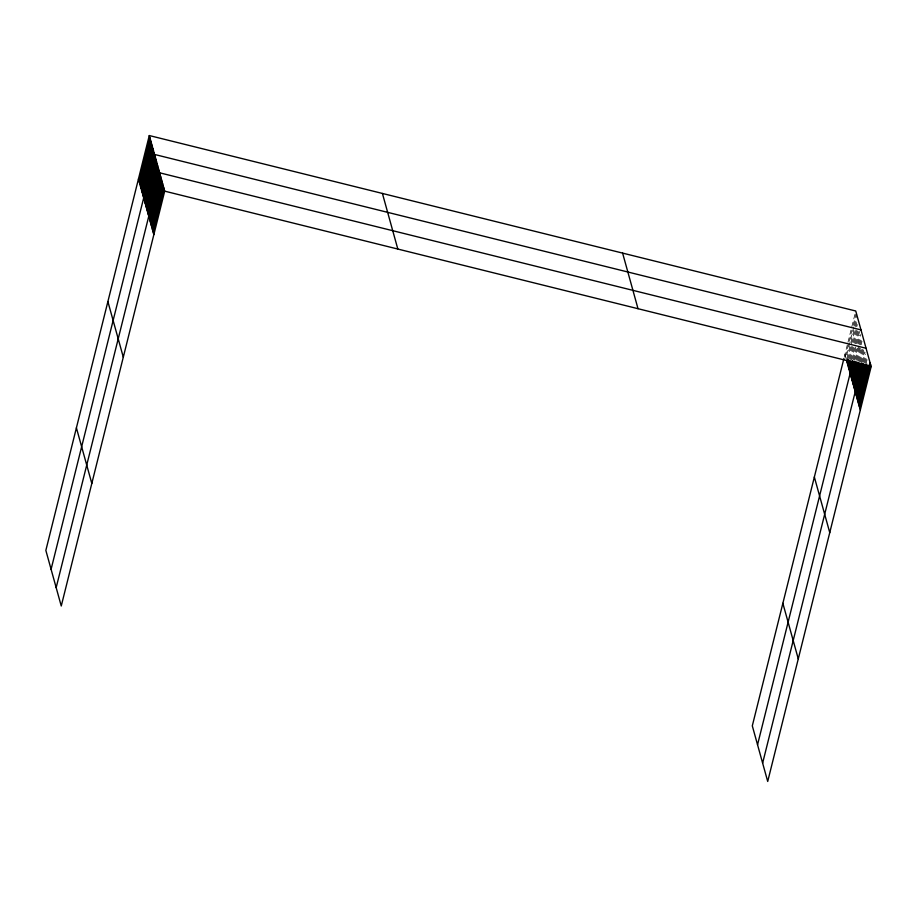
<?xml version="1.0" encoding="UTF-8"?>
<svg xmlns="http://www.w3.org/2000/svg" width="917" height="917" viewBox="0 0 917 917"><rect width="100%" height="100%" fill="white"/><g stroke="black" fill="none" stroke-linecap="round" stroke-linejoin="round"><path stroke-width="0.69" stroke-dasharray="4.58 3.44" d="M844.225 357.194L847.617 343.6M847.961 342.247L855.744 311.001M845.428 356.358L848.821 342.775M849.153 341.422L851.87 330.556M853.223 325.122L855.928 314.256M853.75 327.014L845.955 358.249L844.912 354.466M854.082 325.65L856.787 314.783M846.815 358.788L850.54 343.841M850.884 342.488L854.61 327.541M854.942 326.188L856.306 320.755M847.675 359.315L855.469 328.08M855.813 326.716L856.822 322.646M848.878 358.49L852.604 343.543M852.948 342.19L857.349 324.526M849.75 359.017L853.475 344.081M853.807 342.717L857.2 329.134M850.609 359.556L854.335 344.609M854.667 343.256L857.716 331.026M851.469 360.083L855.194 345.147M855.538 343.783L858.576 331.564M852.672 359.258L859.779 330.739M853.532 359.796L856.237 348.93M857.601 343.497L859.63 335.335M854.38 360.266L858.106 345.331M858.438 343.967L860.811 334.464M855.561 359.384L858.954 345.801M859.286 344.448L860.983 337.651M856.409 359.865L859.802 346.282M860.135 344.918L861.831 338.132M857.257 360.335L862.003 341.319M858.106 360.817L860.811 349.95M858.954 361.287L862.003 349.068M859.802 361.768L862.851 349.537M860.65 362.249L863.699 350.019M861.499 362.719L864.204 351.853M862.679 361.837L865.052 352.334M863.527 362.318L865.556 354.168M864.376 362.788L866.072 356.002M865.224 363.27L866.576 357.836M866.072 363.74L867.081 359.67"/><path stroke-width="1.38" d="M149.288 135.544L45.85 550.395L61.256 605.999L164.693 191.149L149.288 135.544L855.744 311.001L871.15 366.605L767.712 781.456L752.307 725.851L843.892 358.558M138.971 180.901L149.803 137.435M139.499 182.792L150.331 139.327M140.014 184.684L150.858 141.218M140.542 186.575L151.374 143.109M141.069 188.466L151.901 145.001M141.585 190.358L152.428 146.892M142.112 192.249L152.956 148.783M142.639 194.14L153.471 150.675M143.155 196.032L153.999 152.554M51.088 569.297L154.526 154.446L860.983 329.902M144.187 199.757L155.03 156.28M144.703 201.591L155.535 158.125M145.207 203.425L156.05 159.959M145.723 205.259L156.555 161.793M146.227 207.093L157.059 163.627M146.731 208.927L157.575 165.461M147.247 210.761L158.079 167.295M147.752 212.595L158.584 169.129M148.256 214.429L159.1 170.963M56.166 587.648L159.604 172.797L866.072 348.254M149.276 218.097L160.108 174.631M149.78 219.931L160.624 176.465M150.296 221.765L161.128 178.299M150.801 223.599L161.633 180.133M151.305 225.433L162.149 181.967M151.821 227.267L162.653 183.801M152.325 229.112L163.169 185.635M152.83 230.946L163.673 187.469M153.345 232.78L164.177 189.315M846.999 362.032L847.675 359.315M847.526 363.923L848.546 359.854M848.053 365.814L849.406 360.381M848.569 367.706L850.265 360.908M849.096 369.597L851.125 361.447M849.623 371.488L852.329 360.622M757.545 744.764L853.188 361.149M850.655 375.213L854.036 361.63M851.159 377.047L854.885 362.1M851.675 378.881L856.077 361.218M852.18 380.715L856.581 363.052M852.684 382.549L857.762 362.169M853.2 384.383L858.61 362.651M853.704 386.217L859.458 363.121M854.208 388.051L860.306 363.602M854.724 389.885L861.155 364.083M762.635 763.104L862.347 363.201M855.733 393.553L863.184 363.671M856.249 395.387L864.032 364.152M856.753 397.221L864.88 364.622M857.257 399.055L865.728 365.104M857.773 400.889L866.92 364.221M858.278 402.735L867.425 366.055M858.782 404.569L868.605 365.172M859.298 406.403L870.13 362.937M859.802 408.237L870.646 364.771M164.693 191.149L871.15 366.605M846.483 360.14L860.318 410.071M814.353 477.023L829.759 532.628M782.866 603.294L798.271 658.899M622.609 253.103L638.014 308.697M382.412 193.453L397.818 249.046M138.444 179.01L153.85 234.614M107.885 301.567L123.291 357.172M76.409 427.838L91.815 483.442"/></g></svg>
